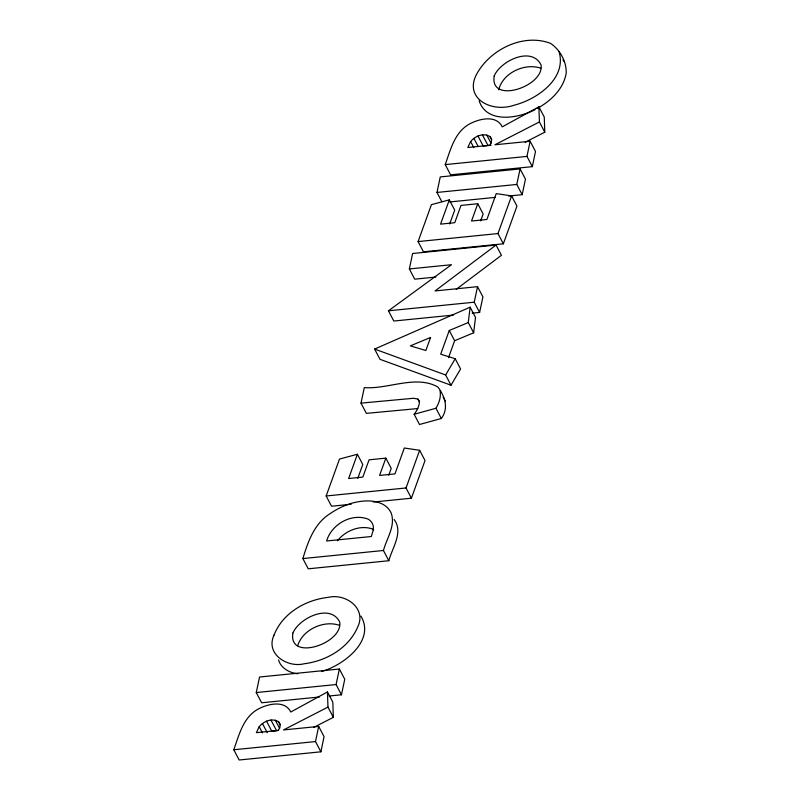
<?xml version="1.0" encoding="UTF-8"?>
<svg xmlns="http://www.w3.org/2000/svg" width="800" height="800" viewBox="0 0 800 800"><rect width="100%" height="100%" fill="white"/><g stroke="black" fill="none" stroke-linecap="round" stroke-linejoin="round"><path stroke-width="1.2" d="M468.27 322.57L470.14 307.19L374.62 349.07L379.99 359.31L451.01 385.22L460.58 368.97L455.2 358.74L440.7 354.19L449.26 330.49L468.27 322.57L473.64 332.81L454.64 340.72L448.52 357.65M473.64 332.81L475.51 317.43L470.14 307.19M320.89 751.81L315.51 741.57L318.68 726.41L283.49 729.94L327.97 707.1L327.44 691.96L290.79 712.02C284.85 699.76 267.69 703.89 258.05 709.14C243.18 717.31 239.03 735.07 233.78 749.76L239.16 760L320.89 751.81L324.06 736.65L318.68 726.41M532.33 166.65L526.96 156.41L530.13 141.26L494.93 144.78L539.42 121.94L538.89 106.81L502.23 126.86C496.3 114.61 479.14 118.74 469.5 123.99C454.62 132.16 450.48 149.91 445.23 164.61L450.6 174.84L532.33 166.65L535.5 151.49L530.13 141.26M319.35 697L261.63 702.78L256.26 692.55L259.56 677.02L339.38 669.02L344.76 679.25L341.45 694.78L329.17 696.01M435.79 277.06L414.73 279.17L409.36 268.94L412.63 253.5L496.06 245.05L501.43 255.29L456.2 289.33M441.8 201.66L436.97 192.45L440.27 176.92L520.09 168.92L525.46 179.16L522.16 194.69L508.65 196.04M341.45 694.78L336.08 684.54L339.38 669.02M522.16 194.69L516.79 184.45L520.09 168.92M361 403.13L364.31 387.6C387.87 389.5 415.68 374.62 437.78 386.94C444.93 396.09 448.99 408.4 441.32 418.5L419.52 424.5L414.14 414.27A30.76 18.68 -27.7 0 0 419.49 401.41L417.87 399.07L413.59 398.27L361 403.13L366.38 413.37L417.76 408.56M472.15 313.19L479.61 312.44L474.24 302.2L477.54 286.67L435.09 290.93L496.06 245.05M479.61 312.44L482.92 296.91L477.54 286.67M297.69 645.73C302.6 629.58 323.78 619.88 339.44 625.32M498.73 89.79C502.81 72.86 524.78 62.67 540.75 68.2M302.87 558.57C308.04 541.55 314.37 523.24 330.42 513.45C339.84 506.93 350.7 502.45 362.13 501.22C372.82 499.98 386.06 502.12 391.12 512.9C395.87 525.83 386.63 538.4 383.45 550.49L388.82 560.73L308.24 568.81L302.87 558.57L383.45 550.49M351.2 504.25L331.54 506.22L326.16 495.98L339.5 459.06L357.4 454.26L362.77 464.5L357.76 478.37M449.33 199.86L440.56 224.13L454.76 222.71L461 205.42L477.77 203.74L471.53 221.02L486.89 219.48L496.24 193.61L511.58 195.89L516.96 206.13L503.34 243.81L423.46 251.81L418.09 241.58L431.43 204.65L449.33 199.86L454.7 210.09L449.69 223.96M357.4 454.26L348.63 478.53L362.83 477.11L369.07 459.82L385.84 458.14L391.22 468.38L388.72 475.29M385.84 458.14L379.6 475.43L394.97 473.89L404.32 448.01L419.65 450.3L425.03 460.53L411.41 498.21L373.32 502.03M480.65 220.89L483.15 213.98L477.77 203.74M411.41 498.21L406.04 487.97L419.65 450.3M503.34 243.81L497.97 233.57L511.58 195.89M388.82 560.73C392.15 548 403.69 532.25 394.14 519.49M470.64 141.55L467.8 147.5L489.81 145.3L491.32 142.42L491.65 139.1L489.98 136.54C483.52 132.55 475.05 136.04 470.64 141.55L473.86 147.69M259.19 726.71L256.35 732.66L278.36 730.45L279.87 727.57L280.2 724.26L278.53 721.7C272.07 717.71 263.61 721.2 259.19 726.71L262.42 732.85M414.14 414.27L435.95 408.26C439.1 403.09 441.16 396.96 440.07 390.88M451.01 385.22L445.64 374.98L455.2 358.74M337.42 540.79C345.6 530.41 360.97 524.25 373.63 529.43M453.5 315.06L393.82 321.04L388.44 310.8L451.48 264.71L409.36 268.94M537.09 108.56C550.73 101.02 563.57 89.07 566.22 73.04C566.56 61.6 560.01 49.67 550.51 43.35C524.51 33.45 493.13 47.99 478.71 70.7C460.99 97.26 490.68 113.44 514.23 105.17C537.11 99.43 567.18 78.33 559 51.48M525.26 142.21L544.79 132.18L544.26 117.04L538.89 106.81M313.81 727.36L333.34 717.34L332.82 702.2L327.44 691.96M535.09 109.62C518.27 118.45 486.58 123.9 479.14 100.74M321.43 671.57C342.75 665.65 375.84 640.97 360.92 616.1M484.43 145.91L491.04 145.21M278.51 730.32L271.87 731.34L266.49 721.11M445.23 164.61L526.96 156.41M436.97 192.45L516.79 184.45M449.71 201.95L495.14 197.4M418.09 241.58L497.97 233.57M388.44 310.8L474.24 302.2M326.16 495.98L406.04 487.97M256.26 692.55L336.08 684.54M233.78 749.76L315.51 741.57M297.78 673.74C289.66 672.99 280.88 668.2 278.54 659.94M374.62 349.07L445.64 374.98M562.95 59.89L564.37 61.72M443.16 397.17L445.44 401.12M539.42 121.94L544.79 132.18M489.98 136.54L491.59 139.61M486.75 135.02L491.05 143.21M482.4 134.84L487.78 145.08M477.94 135.95L483.31 146.19M473.88 138.34L478.18 146.53M449.26 330.49L454.64 340.72M435.95 408.26L441.32 418.5M417.87 399.07L419.48 402.14M327.97 707.1L333.34 717.34M278.53 721.7L280.15 724.77M275.31 720.18L279.6 728.37M270.96 720L276.33 730.23M262.43 723.49L267.27 732.71M292.88 633.11C288.13 661.8 343.11 643.57 339.74 622.09C330.44 602.98 299.16 617.94 292.88 633.11M494.2 75.99C489.44 104.68 544.43 86.45 541.06 64.96C531.76 45.86 500.48 60.82 494.2 75.99M274.03 635.09C265.14 653.97 287.44 668.09 304.29 663.74C326.44 661 349.01 647.91 357.83 626.7C366.73 608.14 345.34 593.09 328.28 597.35C305.63 599.82 282.54 613.13 274.03 635.09M373.25 530.14L371.32 536.51L326.62 540.99C331.44 524.28 351.73 512.69 368.26 519.19A26.17 15.89 -27.7 0 1 373.25 530.14M430.58 337.46L425.86 350.51L410.37 345.86L430.58 337.46"/></g></svg>
